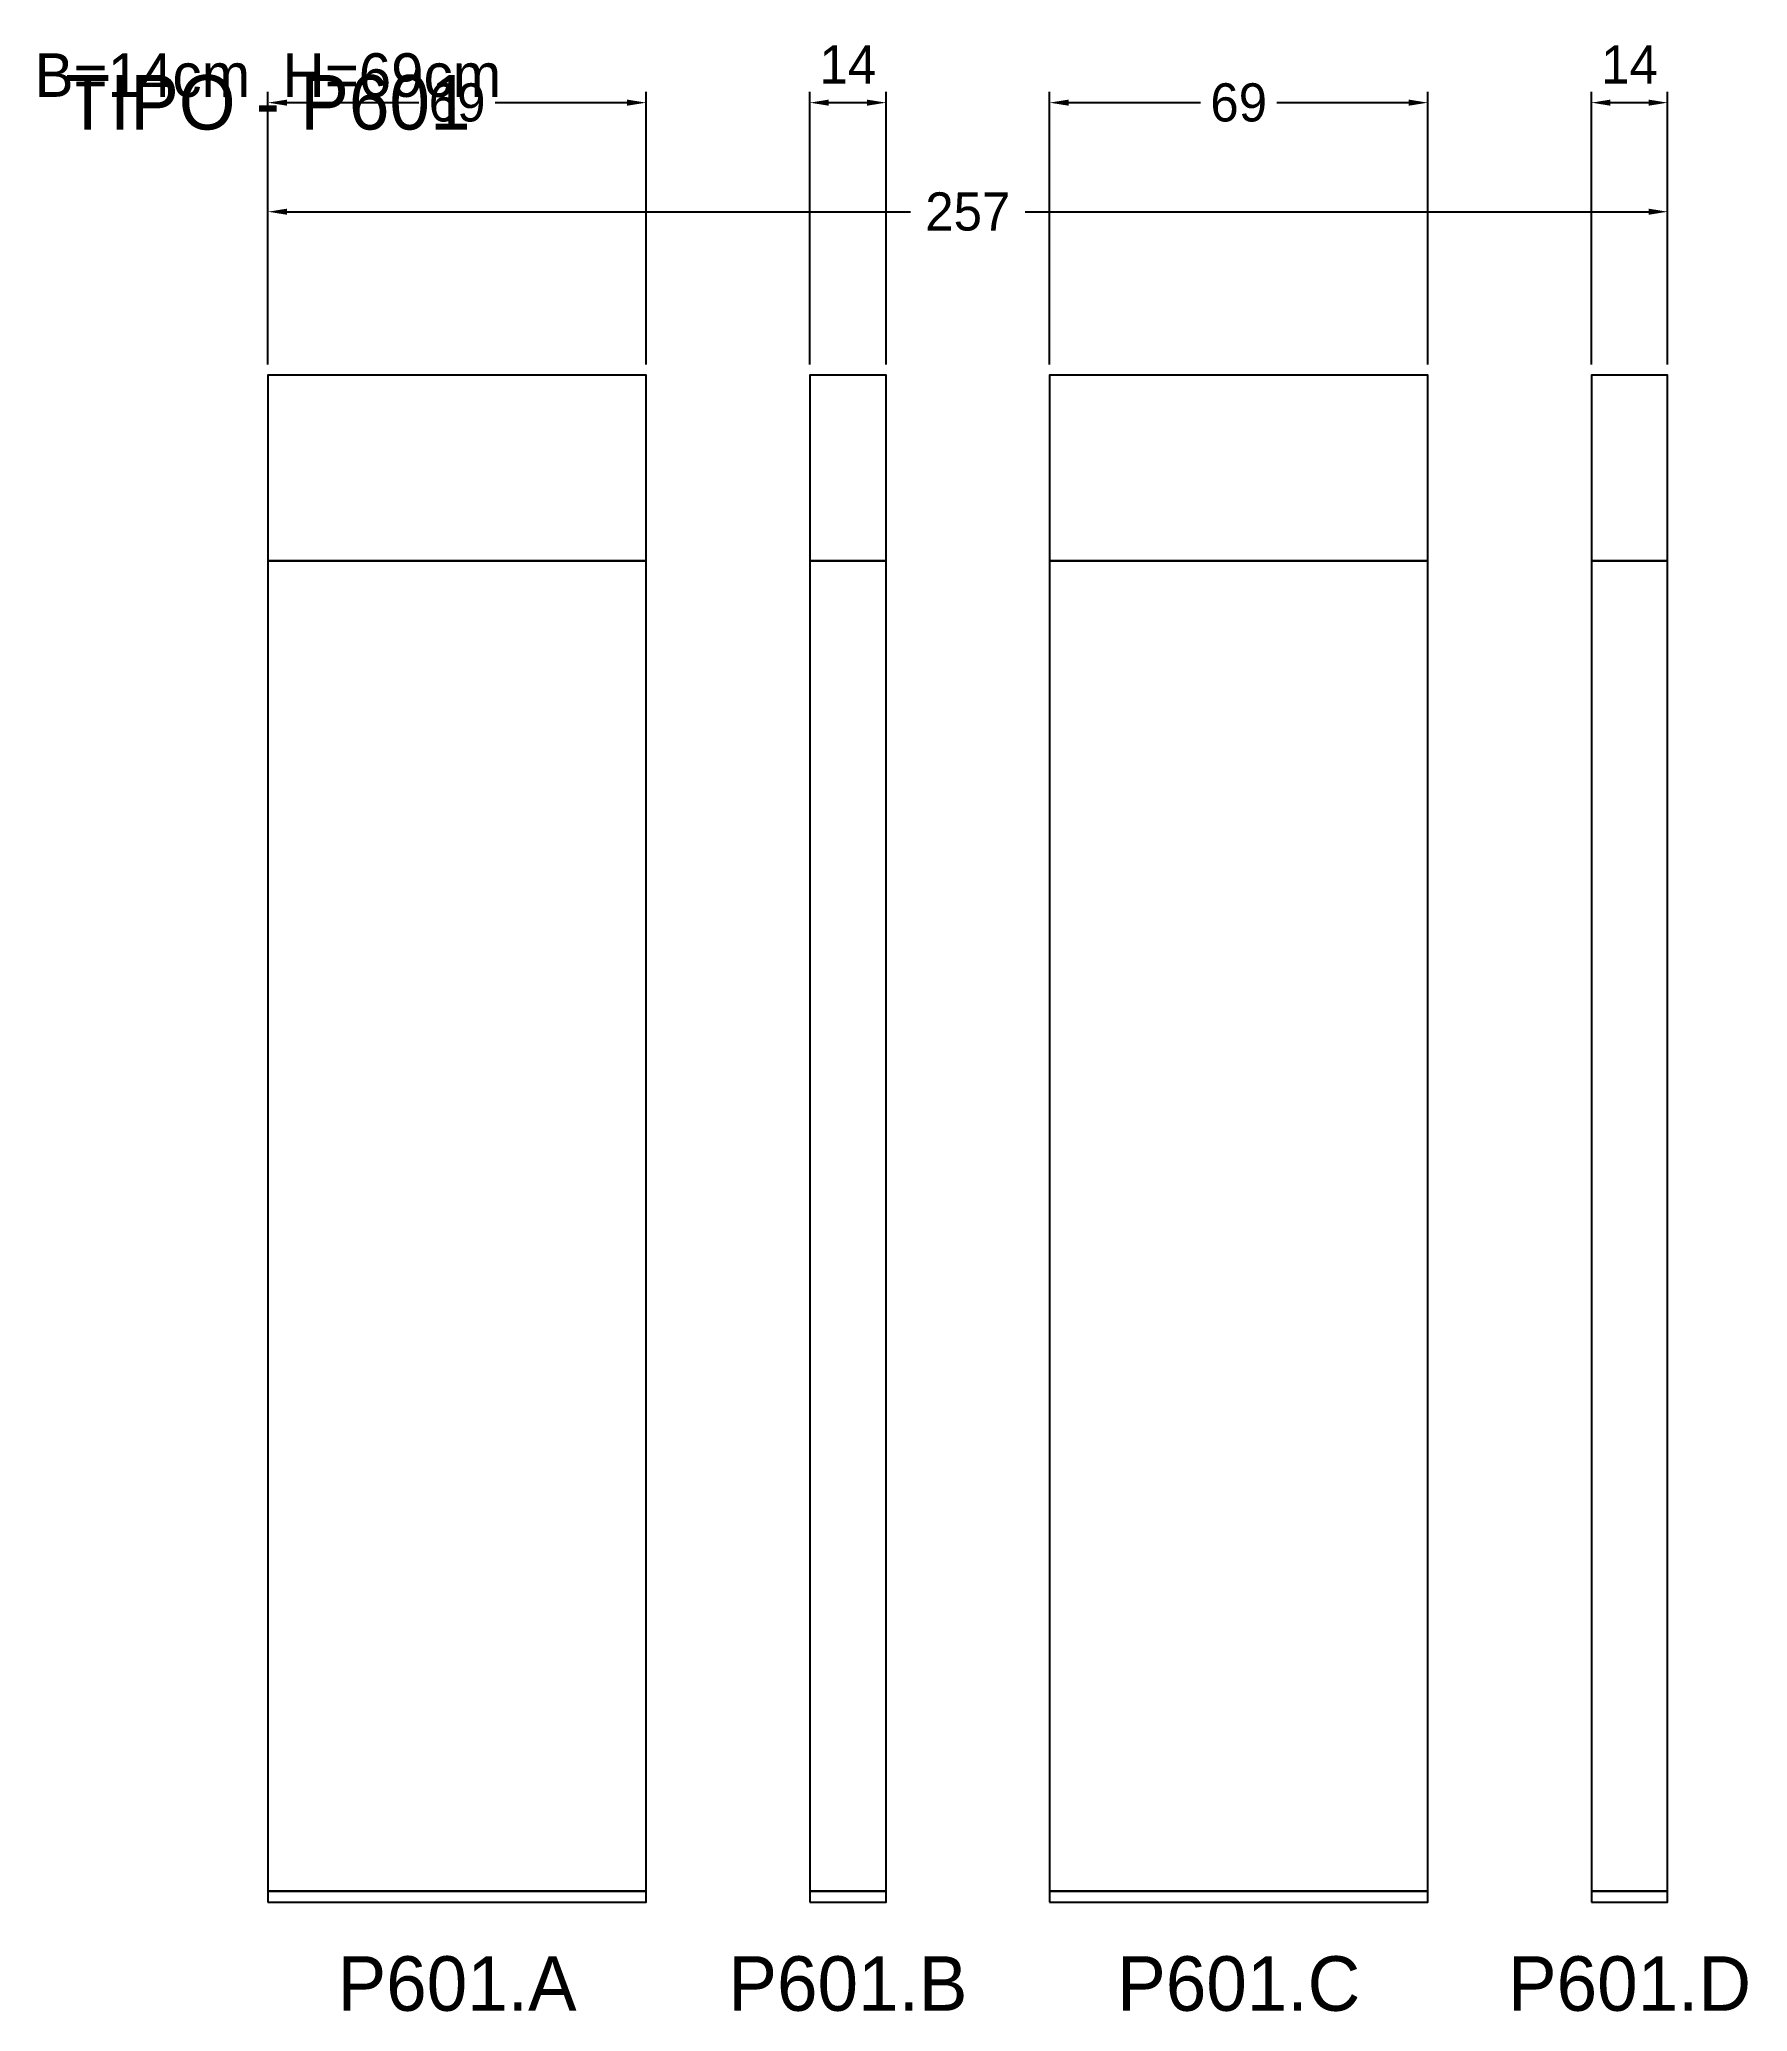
# Model space of a CAD drawing. Header units: metres. Extents: x -42 to 271, y -20 to 342.
import ezdxf

# ---------------------------------------------------------------- set-up
doc = ezdxf.new("R2010")
doc.units = ezdxf.units.M
for name, color, linetype in [('COTA', 3, 'Continuous'), ('Cota Secao (2x)', 3, 'Continuous'), ('NOMENCLATURA', 1, 'Continuous'), ('Paineis', 7, 'Continuous'), ('Texto Secao', 2, 'Continuous')]:
    doc.layers.add(name, color=color, linetype=linetype)
doc.dimstyles.new('COTA', dxfattribs={"dimtxt": 7, "dimasz": 3.5, "dimexe": 2, "dimexo": 2, "dimgap": 1.5, "dimtad": 1, "dimdec": 1, "dimcen": 2.5, "dimclrd": 3, "dimclre": 3, "dimclrt": 3, "dimazin": 3, "dimtfac": 1, "dimtmove": 0, "dimatfit": 3})

# ---------------------------------------------------------------- blocks, each defined once
blk = doc.blocks.new('_CLOSEDFILLED')
at = {"color": 0, "linetype": 'BYBLOCK'}
blk.add_solid([(-1, 0.16), (0, 0), (-1, -0.16)], dxfattribs=at)
blk = doc.blocks.new('*D1')
at = {"color": 3}
for p, q in [((0, 282), (0, 312)), ((256.8, 282), (256.8, 312)), ((3.5, 310), (117.9, 310)), ((138.9, 310), (253.3, 310))]:
    blk.add_line(p, q, dxfattribs=at)
at = {"layer": 'Defpoints'}
for p in [(0, 310), (0, 280), (256.8, 280)]:
    blk.add_point(p, dxfattribs=at)
at = {"layer": 'COTA', "color": 3, "xscale": 3.5, "yscale": 3.5, "rotation": 180}
blk.add_blockref('_CLOSEDFILLED', (0, 310), dxfattribs=at)
at = {"layer": 'COTA', "color": 3, "xscale": 3.5, "yscale": 3.5}
blk.add_blockref('_CLOSEDFILLED', (256.8, 310), dxfattribs=at)
at = {"layer": 'COTA', "color": 3, "insert": (128.4, 310), "char_height": 7, "attachment_point": 5}
blk.add_mtext('257', dxfattribs=at)
blk = doc.blocks.new('*D2')
at = {"color": 3}
for p, q in [((0, 282), (0, 332)), ((3.5, 330), (27.7, 330)), ((41.7, 330), (65.9, 330)), ((69.4, 282), (69.4, 332))]:
    blk.add_line(p, q, dxfattribs=at)
at = {"layer": 'Defpoints'}
for p in [(0, 330), (0, 280), (69.4, 280)]:
    blk.add_point(p, dxfattribs=at)
at = {"layer": 'COTA', "color": 3, "xscale": 3.5, "yscale": 3.5, "rotation": 180}
blk.add_blockref('_CLOSEDFILLED', (0, 330), dxfattribs=at)
at = {"layer": 'COTA', "color": 3, "xscale": 3.5, "yscale": 3.5}
blk.add_blockref('_CLOSEDFILLED', (69.4, 330), dxfattribs=at)
at = {"layer": 'COTA', "color": 3, "insert": (34.7, 330), "char_height": 7, "attachment_point": 5}
blk.add_mtext('69', dxfattribs=at)
blk = doc.blocks.new('*D3')
at = {"color": 3}
for p, q in [((99.4, 282), (99.4, 332)), ((102.9, 330), (109.9, 330)), ((113.4, 282), (113.4, 332))]:
    blk.add_line(p, q, dxfattribs=at)
at = {"layer": 'Defpoints'}
for p in [(99.4, 330), (99.4, 280), (113.4, 280)]:
    blk.add_point(p, dxfattribs=at)
at = {"layer": 'COTA', "color": 3, "xscale": 3.5, "yscale": 3.5, "rotation": 180}
blk.add_blockref('_CLOSEDFILLED', (99.4, 330), dxfattribs=at)
at = {"layer": 'COTA', "color": 3, "xscale": 3.5, "yscale": 3.5}
blk.add_blockref('_CLOSEDFILLED', (113.4, 330), dxfattribs=at)
at = {"layer": 'COTA', "color": 3, "insert": (106.4, 337), "char_height": 7, "attachment_point": 5}
blk.add_mtext('14', dxfattribs=at)
blk = doc.blocks.new('*D4')
at = {"color": 3}
for p, q in [((143.4, 282), (143.4, 332)), ((146.9, 330), (171.1, 330)), ((185.1, 330), (209.3, 330)), ((212.8, 282), (212.8, 332))]:
    blk.add_line(p, q, dxfattribs=at)
at = {"layer": 'Defpoints'}
for p in [(143.4, 330), (143.4, 280), (212.8, 280)]:
    blk.add_point(p, dxfattribs=at)
at = {"layer": 'COTA', "color": 3, "xscale": 3.5, "yscale": 3.5, "rotation": 180}
blk.add_blockref('_CLOSEDFILLED', (143.4, 330), dxfattribs=at)
at = {"layer": 'COTA', "color": 3, "xscale": 3.5, "yscale": 3.5}
blk.add_blockref('_CLOSEDFILLED', (212.8, 330), dxfattribs=at)
at = {"layer": 'COTA', "color": 3, "insert": (178.1, 330), "char_height": 7, "attachment_point": 5}
blk.add_mtext('69', dxfattribs=at)
blk = doc.blocks.new('*D5')
at = {"color": 3}
for p, q in [((242.8, 282), (242.8, 332)), ((246.3, 330), (253.3, 330)), ((256.8, 282), (256.8, 332))]:
    blk.add_line(p, q, dxfattribs=at)
at = {"layer": 'Defpoints'}
for p in [(242.8, 330), (242.8, 280), (256.8, 280)]:
    blk.add_point(p, dxfattribs=at)
at = {"layer": 'COTA', "color": 3, "xscale": 3.5, "yscale": 3.5, "rotation": 180}
blk.add_blockref('_CLOSEDFILLED', (242.8, 330), dxfattribs=at)
at = {"layer": 'COTA', "color": 3, "xscale": 3.5, "yscale": 3.5}
blk.add_blockref('_CLOSEDFILLED', (256.8, 330), dxfattribs=at)
at = {"layer": 'COTA', "color": 3, "insert": (249.8, 337), "char_height": 7, "attachment_point": 5}
blk.add_mtext('14', dxfattribs=at)

msp = doc.modelspace()

# ---------------------------------------------------------------- linework, layer by layer
at = {"layer": 'Paineis'}
for points in [[(0, 246), (69.4, 246), (69.4, 280), (0, 280)], [(99.4, 246), (113.4, 246), (113.4, 280), (99.4, 280)], [(143.4, 246), (212.8, 246), (212.8, 280), (143.4, 280)], [(242.8, 246), (256.8, 246), (256.8, 280), (242.8, 280)], [(0, 2), (69.4, 2), (69.4, 246), (0, 246)], [(99.4, 2), (113.4, 2), (113.4, 246), (99.4, 246)], [(143.4, 2), (212.8, 2), (212.8, 246), (143.4, 246)], [(242.8, 2), (256.8, 2), (256.8, 246), (242.8, 246)], [(0, 0), (69.4, 0), (69.4, 2), (0, 2)], [(99.4, 0), (113.4, 0), (113.4, 2), (99.4, 2)], [(143.4, 0), (212.8, 0), (212.8, 2), (143.4, 2)], [(242.8, 0), (256.8, 0), (256.8, 2), (242.8, 2)]]:
    msp.add_lwpolyline(points, close=True, dxfattribs=at)

# ---------------------------------------------------------------- texts
at = {"layer": 'Cota Secao (2x)', "insert": (0, 335), "char_height": 8, "width": 276.8, "attachment_point": 5}
msp.add_mtext('B=14cm  H=69cm', dxfattribs=at)
at = {"layer": 'NOMENCLATURA', "insert": (0, 330), "char_height": 10, "width": 300, "attachment_point": 5}
msp.add_mtext('TIPO - P601', dxfattribs=at)
at = {"layer": 'Texto Secao', "char_height": 10, "attachment_point": 5}
for s, insert, width in [('P601.A', (34.7, -15), 89.4), ('P601.B', (106.4, -15), 34), ('P601.C', (178.1, -15), 89.4), ('P601.D', (249.8, -15), 34)]:
    msp.add_mtext(s, dxfattribs=dict(at, insert=insert, width=width))

# ---------------------------------------------------------------- dimensions: what is measured, and where the dimension line sits
at = {"layer": 'COTA'}
for base, p1, p2, picture, middle in [((99.4, 330), (99.4, 280), (113.4, 280), '*D3', (106.4, 337)), ((242.8, 330), (242.8, 280), (256.8, 280), '*D5', (249.8, 337)), ((0, 330), (0, 280), (69.4, 280), '*D2', (34.7, 330)), ((143.4, 330), (143.4, 280), (212.8, 280), '*D4', (178.1, 330)), ((0, 310), (0, 280), (256.8, 280), '*D1', (128.4, 310))]:
    dim = msp.add_linear_dim(base=base, p1=p1, p2=p2, dimstyle='COTA', dxfattribs=at)
    dim.commit()
    dim.dimension.update_dxf_attribs({"geometry": picture, "text_midpoint": middle})

doc.saveas('drawing.dxf')
